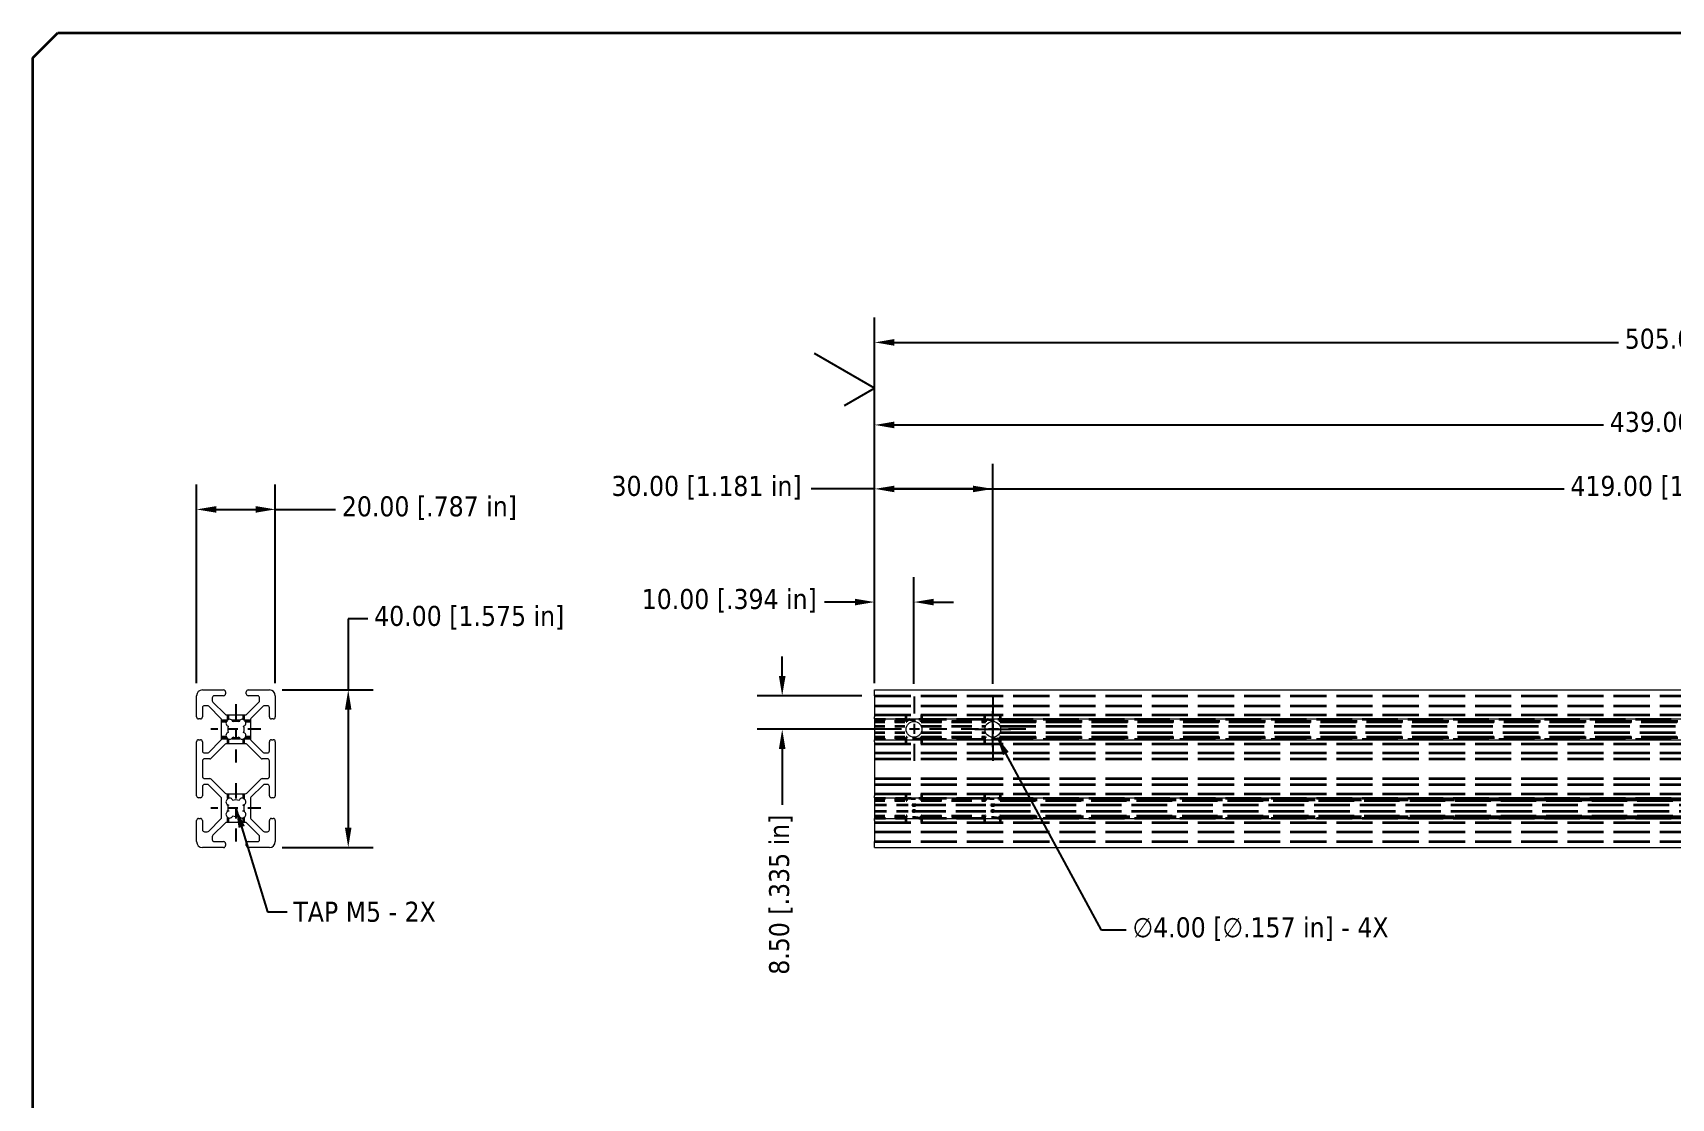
# Model space of a CAD drawing. Header units: inches. Extents: x 1 to 33.8, y 0.5 to 21.5.
# Drawn here: x 1 to 17.38, y 10.85 to 21.5 of the extents above; entities that cross this region are included whole.
import ezdxf

# ---------------------------------------------------------------- set-up
doc = ezdxf.new("R2010")
doc.units = ezdxf.units.IN
doc.header["$LTSCALE"] = 2
doc.header["$MEASUREMENT"] = 0
doc.linetypes.add('CHAIN', pattern=[0.7087, 0.4724, -0.0591, 0.1181, -0.0591])
doc.linetypes.add('DASHED', pattern=[0.2067, 0.1654, -0.0413])
doc.layers.get('0').update_dxf_attribs({"lineweight": 25})
for name, color, linetype, lineweight in [('Center Mark (ANSI)', 7, 'Continuous', 25), ('Dimension (ANSI)', 7, 'Continuous', 25), ('Hidden (ANSI)', 8, 'DASHED', 35), ('Symbol (ANSI)', 7, 'Continuous', 25), ('TITLE', 7, 'Continuous', 35), ('Visible (ANSI)', 7, 'Continuous', 18)]:
    doc.layers.add(name, color=color, linetype=linetype, lineweight=lineweight)
doc.styles.add('Note Text (ANSI)', font='tahoma.ttf')
doc.dimstyles.new('Default (ANSI)$7', dxfattribs={"dimscale": 2, "dimtxt": 0.1, "dimasz": 0.098425, "dimexe": 0.125, "dimexo": 0.0625, "dimgap": 0.031496, "dimtad": 0, "dimtih": 1, "dimtoh": 1, "dimdec": 3, "dimrnd": 1e-08, "dimzin": 4, "dimdsep": 46, "dimtxsty": 'Note Text (ANSI)', "dimblk": 'CLOSED', "dimcen": 0.09, "dimdle": 0.393701, "dimclrd": 256, "dimclre": 256, "dimclrt": 256, "dimadec": 0, "dimazin": 1, "dimtfac": 1.2, "dimtofl": 0, "dimtmove": 0, "dimatfit": 3, "dimfxl": 0, "dimtolj": 1, "dimtzin": 4, "dimlwd": -1, "dimlwe": -1, "dimarcsym": 0})
doc.dimstyles.new('Default - mm [in] (ANSI)', dxfattribs={"dimscale": 2, "dimtxt": 0.1, "dimasz": 0.098425, "dimexe": 0.125, "dimexo": 0.063, "dimgap": 0.031496, "dimtad": 0, "dimtoh": 1, "dimlfac": 25.4, "dimrnd": 1e-08, "dimzin": 4, "dimdsep": 46, "dimtxsty": 'Note Text (ANSI)', "dimcen": 0.09, "dimdle": 0.393701, "dimclrd": 256, "dimclre": 256, "dimclrt": 256, "dimadec": 1, "dimazin": 1, "dimtfac": 1.2, "dimtofl": 0, "dimtmove": 0, "dimatfit": 3, "dimfxl": 0, "dimtolj": 1, "dimtzin": 4, "dimlwd": -1, "dimlwe": -1, "dimarcsym": 0})

# ---------------------------------------------------------------- blocks, each defined once
blk = doc.blocks.new('Borders B-Size')
at = {"layer": 'TITLE'}
for p, q in [((0.5, 10.625), (0.625, 10.75)), ((0.625, 10.75), (16.75, 10.75)), ((0.5, 0.375), (0.5, 10.625))]:
    blk.add_line(p, q, dxfattribs=at)
blk = doc.blocks.new('*D15')
at = {"layer": 'Defpoints', "color": 0}
for p in [(9.413, 14.874), (8.49, 14.54), (9.807, 14.54)]:
    blk.add_point(p, dxfattribs=at)
at = {"layer": 'Dimension (ANSI)'}
for p, q in [((8.49, 15.071), (8.49, 15.268)), ((9.287, 14.874), (8.24, 14.874)), ((9.681, 14.54), (8.24, 14.54)), ((8.49, 14.343), (8.49, 13.784))]:
    blk.add_line(p, q, dxfattribs=at)
for points in [[(8.457, 15.071), (8.523, 15.071), (8.49, 14.874)], [(8.457, 14.343), (8.523, 14.343), (8.49, 14.54)]]:
    blk.add_solid(points, dxfattribs=at)
at = {"layer": 'Dimension (ANSI)', "insert": (8.359, 12.087), "char_height": 0.2, "attachment_point": 1, "rotation": 90, "style": 'Note Text (ANSI)'}
blk.add_mtext('\\A1;8.50 [.335 in]', dxfattribs=at)
blk = doc.blocks.new('*D16')
at = {"layer": 'Defpoints', "color": 0}
for p in [(9.807, 15.811), (9.413, 14.874), (9.807, 14.868)]:
    blk.add_point(p, dxfattribs=at)
at = {"layer": 'Dimension (ANSI)'}
for p, q in [((9.413, 15), (9.413, 16.061)), ((9.807, 14.994), (9.807, 16.061)), ((9.217, 15.811), (8.913, 15.811)), ((10.004, 15.811), (10.201, 15.811))]:
    blk.add_line(p, q, dxfattribs=at)
for points in [[(9.217, 15.844), (9.217, 15.778), (9.413, 15.811)], [(10.004, 15.844), (10.004, 15.778), (9.807, 15.811)]]:
    blk.add_solid(points, dxfattribs=at)
at = {"layer": 'Dimension (ANSI)', "insert": (7.086, 15.942), "char_height": 0.2, "attachment_point": 1, "style": 'Note Text (ANSI)'}
blk.add_mtext('\\A1;10.00 [.394 in]', dxfattribs=at)
blk = doc.blocks.new('*D17')
at = {"layer": 'Defpoints', "color": 0}
for p in [(10.595, 16.942), (9.413, 14.874), (10.595, 14.868)]:
    blk.add_point(p, dxfattribs=at)
at = {"layer": 'Dimension (ANSI)'}
for p, q in [((9.413, 15), (9.413, 17.192)), ((10.595, 14.994), (10.595, 17.192)), ((9.413, 16.942), (8.779, 16.942)), ((10.398, 16.942), (9.61, 16.942))]:
    blk.add_line(p, q, dxfattribs=at)
for points in [[(9.61, 16.974), (9.61, 16.909), (9.413, 16.942)], [(10.398, 16.974), (10.398, 16.909), (10.595, 16.942)]]:
    blk.add_solid(points, dxfattribs=at)
at = {"layer": 'Dimension (ANSI)', "insert": (6.784, 17.072), "char_height": 0.2, "attachment_point": 1, "style": 'Note Text (ANSI)'}
blk.add_mtext('\\A1;30.00 [1.181 in]', dxfattribs=at)
blk = doc.blocks.new('*D18')
at = {"layer": 'Defpoints', "color": 0}
for p in [(29.295, 18.406), (9.413, 14.933), (29.295, 14.933)]:
    blk.add_point(p, dxfattribs=at)
at = {"layer": 'Dimension (ANSI)'}
for p, q in [((9.413, 15.059), (9.413, 18.656)), ((29.295, 15.059), (29.295, 18.656)), ((9.61, 18.406), (16.847, 18.406)), ((29.098, 18.406), (21.513, 18.406))]:
    blk.add_line(p, q, dxfattribs=at)
for points in [[(9.61, 18.439), (9.61, 18.373), (9.413, 18.406)], [(29.098, 18.439), (29.098, 18.373), (29.295, 18.406)]]:
    blk.add_solid(points, dxfattribs=at)
at = {"layer": 'Dimension (ANSI)', "insert": (16.91, 18.563), "char_height": 0.2, "attachment_point": 1, "style": 'Note Text (ANSI)'}
blk.add_mtext('\\A1;505.000{\\H0.24;±.200} {\\o\\l\\H0.24;[}19.882 in{\\H0.24;±.008 in}{\\o\\l\\H0.24;]}', dxfattribs=at)
blk = doc.blocks.new('*D22')
at = {"layer": 'Defpoints', "color": 0}
for p in [(25.91, 16.942), (9.413, 14.874), (25.91, 14.878)]:
    blk.add_point(p, dxfattribs=at)
at = {"layer": 'Dimension (ANSI)'}
for p, q in [((9.413, 15), (9.413, 17.192)), ((25.91, 15.004), (25.91, 17.192)), ((9.61, 16.942), (16.304, 16.942)), ((25.713, 16.942), (18.669, 16.942))]:
    blk.add_line(p, q, dxfattribs=at)
for points in [[(9.61, 16.974), (9.61, 16.909), (9.413, 16.942)], [(25.713, 16.974), (25.713, 16.909), (25.91, 16.942)]]:
    blk.add_solid(points, dxfattribs=at)
at = {"layer": 'Dimension (ANSI)', "insert": (16.367, 17.072), "char_height": 0.2, "attachment_point": 1, "style": 'Note Text (ANSI)'}
blk.add_mtext('\\A1;419.00 [16.496 in]', dxfattribs=at)
blk = doc.blocks.new('*D23')
at = {"layer": 'Defpoints', "color": 0}
for p in [(26.697, 17.581), (9.413, 14.874), (26.697, 14.878)]:
    blk.add_point(p, dxfattribs=at)
at = {"layer": 'Dimension (ANSI)'}
for p, q in [((9.413, 15), (9.413, 17.831)), ((26.697, 15.004), (26.697, 17.831)), ((9.61, 17.581), (16.698, 17.581)), ((26.5, 17.581), (19.063, 17.581))]:
    blk.add_line(p, q, dxfattribs=at)
for points in [[(9.61, 17.614), (9.61, 17.548), (9.413, 17.581)], [(26.5, 17.614), (26.5, 17.548), (26.697, 17.581)]]:
    blk.add_solid(points, dxfattribs=at)
at = {"layer": 'Dimension (ANSI)', "insert": (16.761, 17.712), "char_height": 0.2, "attachment_point": 1, "style": 'Note Text (ANSI)'}
blk.add_mtext('\\A1;439.00 [17.283 in]', dxfattribs=at)
blk = doc.blocks.new('*D24')
at = {"layer": 'Defpoints', "color": 0}
for p in [(3.424, 16.737), (2.637, 14.874), (3.424, 14.874)]:
    blk.add_point(p, dxfattribs=at)
at = {"layer": 'Dimension (ANSI)'}
for p, q in [((2.637, 15), (2.637, 16.987)), ((3.424, 15), (3.424, 16.987)), ((2.834, 16.737), (3.227, 16.737)), ((3.424, 16.737), (4.026, 16.737))]:
    blk.add_line(p, q, dxfattribs=at)
for points in [[(2.834, 16.77), (2.834, 16.704), (2.637, 16.737)], [(3.227, 16.77), (3.227, 16.704), (3.424, 16.737)]]:
    blk.add_solid(points, dxfattribs=at)
at = {"layer": 'Dimension (ANSI)', "insert": (4.089, 16.868), "char_height": 0.2, "attachment_point": 1, "style": 'Note Text (ANSI)'}
blk.add_mtext('\\A1;20.00 [.787 in]', dxfattribs=at)
blk = doc.blocks.new('*D25')
at = {"layer": 'Defpoints', "color": 0}
for p in [(3.365, 14.933), (3.365, 13.358), (4.153, 13.358)]:
    blk.add_point(p, dxfattribs=at)
at = {"layer": 'Dimension (ANSI)'}
for p, q in [((4.349, 15.642), (4.153, 15.642)), ((4.153, 15.642), (4.153, 14.933)), ((3.491, 14.933), (4.403, 14.933)), ((4.153, 14.736), (4.153, 13.555)), ((3.491, 13.358), (4.403, 13.358))]:
    blk.add_line(p, q, dxfattribs=at)
for points in [[(4.12, 14.736), (4.185, 14.736), (4.153, 14.933)], [(4.12, 13.555), (4.185, 13.555), (4.153, 13.358)]]:
    blk.add_solid(points, dxfattribs=at)
at = {"layer": 'Dimension (ANSI)', "insert": (4.412, 15.773), "char_height": 0.2, "attachment_point": 1, "style": 'Note Text (ANSI)'}
blk.add_mtext('\\A1;40.00 [1.575 in]', dxfattribs=at)
blk = doc.blocks.new('*D26')
at = {"layer": 'Defpoints', "color": 0}
for p in [(10.557, 14.609), (10.632, 14.47)]:
    blk.add_point(p, dxfattribs=at)
at = {"layer": 'Dimension (ANSI)'}
for p, q in [((10.595, 14.36), (10.595, 14.72)), ((10.415, 14.54), (10.775, 14.54)), ((11.681, 12.531), (10.726, 14.297)), ((11.929, 12.531), (11.681, 12.531))]:
    blk.add_line(p, q, dxfattribs=at)
blk.add_solid([(10.754, 14.313), (10.697, 14.281), (10.632, 14.47)], dxfattribs=at)
at = {"layer": 'Dimension (ANSI)', "insert": (11.992, 12.661), "char_height": 0.2, "attachment_point": 1, "style": 'Note Text (ANSI)'}
blk.add_mtext('\\A1;\\fTahoma|b0|i0;∅4.00 [∅.157 in] - 4X', dxfattribs=at)
blk = doc.blocks.new('Surface Texture Identifier5')
at = {"layer": 'Symbol (ANSI)'}
for p, q in [((4.7063, 8.9735), (4.4063, 9.1467)), ((4.5563, 8.8869), (4.7063, 8.9735))]:
    blk.add_line(p, q, dxfattribs=at)
blk = doc.blocks.new('_Closed')
at = {"color": 0, "linetype": 'ByBlock', "lineweight": -2}
for p, q in [((-1, 0.167), (0, 0)), ((-1, 0.167), (-1, -0.167)), ((0, 0), (-1, -0.167)), ((0, 0), (-1, 0))]:
    blk.add_line(p, q, dxfattribs=at)

msp = doc.modelspace()

# ---------------------------------------------------------------- linework, layer by layer
at = {"layer": 'Center Mark (ANSI)', "linetype": 'CHAIN', "ltscale": 0.161697}
for p, q in [((3.030515, 14.789528), (3.030515, 14.207028)), ((3.030515, 14.002126), (3.030515, 13.419626))]:
    msp.add_line(p, q, dxfattribs=at)
at = {"layer": 'Center Mark (ANSI)', "linetype": 'CHAIN', "ltscale": 0.182523}
for p, q in [((9.807147, 14.868268), (9.807147, 14.210788)), ((10.594548, 14.868268), (10.594548, 14.210788)), ((10.135887, 14.539528), (9.478407, 14.539528)), ((10.923288, 14.539528), (10.265808, 14.539528))]:
    msp.add_line(p, q, dxfattribs=at)
at = {"layer": 'Center Mark (ANSI)', "linetype": 'CHAIN', "ltscale": 0.138781}
for p, q in [((3.280515, 14.539528), (2.780515, 14.539528)), ((3.280515, 13.752126), (2.780515, 13.752126))]:
    msp.add_line(p, q, dxfattribs=at)
at = {"layer": 'Hidden (ANSI)', "ltscale": 1.093036}
for p, q in [((9.413446, 14.874173), (29.295336, 14.874173)), ((9.413446, 14.775551), (29.295336, 14.775551)), ((9.413446, 14.683425), (29.295336, 14.683425)), ((9.413446, 14.39563), (29.295336, 14.39563)), ((9.413446, 14.303504), (29.295336, 14.303504)), ((9.413446, 14.244449), (29.295336, 14.244449)), ((9.413446, 14.047205), (29.295336, 14.047205)), ((9.413446, 13.98815), (29.295336, 13.98815)), ((9.413446, 13.896024), (29.295336, 13.896024)), ((9.413446, 13.608229), (29.295336, 13.608229)), ((9.413446, 13.516103), (29.295336, 13.516103)), ((9.413446, 13.417481), (29.295336, 13.417481))]:
    msp.add_line(p, q, dxfattribs=at)
at = {"layer": 'Hidden (ANSI)', "ltscale": 0.055226}
for p, q in [((2.886618, 14.62811), (2.944712, 14.62811)), ((3.116319, 14.62811), (3.174413, 14.62811)), ((2.886618, 14.450945), (2.944712, 14.450945)), ((3.116319, 14.450945), (3.174413, 14.450945))]:
    msp.add_line(p, q, dxfattribs=at)
at = {"layer": 'Hidden (ANSI)', "ltscale": 0.046726}
for p, q in [((2.935787, 14.618268), (2.886618, 14.618268)), ((2.951775, 14.634257), (2.951775, 14.683425)), ((3.109256, 14.634257), (3.109256, 14.683425)), ((3.174413, 14.618268), (3.125244, 14.618268)), ((2.935787, 14.460788), (2.886618, 14.460788)), ((2.951775, 14.39563), (2.951775, 14.444799)), ((3.109256, 14.39563), (3.109256, 14.444799)), ((3.174413, 14.460788), (3.125244, 14.460788)), ((2.951775, 13.846855), (2.951775, 13.896024)), ((3.109256, 13.846855), (3.109256, 13.896024)), ((2.951775, 13.608229), (2.951775, 13.657397)), ((3.109256, 13.608229), (3.109256, 13.657397))]:
    msp.add_line(p, q, dxfattribs=at)
at = {"layer": 'Hidden (ANSI)', "ltscale": 0.07206}
for p, q in [((2.99263, 14.62811), (3.068401, 14.62811)), ((2.99263, 14.450945), (3.068401, 14.450945))]:
    msp.add_line(p, q, dxfattribs=at)
at = {"layer": 'Hidden (ANSI)', "ltscale": 0.32831}
for p, q in [((9.413446, 14.639331), (9.758288, 14.639331)), ((9.413446, 14.439724), (9.758288, 14.439724)), ((9.413446, 13.85193), (9.758288, 13.85193)), ((9.413446, 13.652323), (9.758288, 13.652323))]:
    msp.add_line(p, q, dxfattribs=at)
at = {"layer": 'Hidden (ANSI)', "ltscale": 0.299852}
for p, q in [((9.413446, 14.622028), (9.728407, 14.622028)), ((9.413446, 14.457028), (9.728407, 14.457028)), ((9.413446, 13.834626), (9.728407, 13.834626)), ((9.413446, 13.669626), (9.728407, 13.669626))]:
    msp.add_line(p, q, dxfattribs=at)
at = {"layer": 'Hidden (ANSI)', "ltscale": 0.306178}
for p, q in [((9.413446, 14.615714), (9.735049, 14.615714)), ((9.413446, 14.57118), (9.735049, 14.57118)), ((9.413446, 14.507875), (9.735049, 14.507875)), ((9.413446, 14.463341), (9.735049, 14.463341)), ((9.413446, 13.828313), (9.735049, 13.828313)), ((9.413446, 13.67594), (9.735049, 13.67594))]:
    msp.add_line(p, q, dxfattribs=at)
at = {"layer": 'Hidden (ANSI)', "ltscale": 0.058372}
for p, q in [((9.728407, 14.622028), (9.728407, 14.683425)), ((9.885887, 14.622028), (9.885887, 14.683425)), ((10.515808, 14.622028), (10.515808, 14.683425)), ((10.673288, 14.622028), (10.673288, 14.683425)), ((9.728407, 14.39563), (9.728407, 14.457028)), ((9.885887, 14.39563), (9.885887, 14.457028)), ((10.515808, 14.39563), (10.515808, 14.457028)), ((10.673288, 14.39563), (10.673288, 14.457028)), ((9.728407, 13.834626), (9.728407, 13.896024)), ((9.885887, 13.834626), (9.885887, 13.896024)), ((10.515808, 13.834626), (10.515808, 13.896024)), ((10.673288, 13.834626), (10.673288, 13.896024)), ((9.728407, 13.608229), (9.728407, 13.669626)), ((9.885887, 13.608229), (9.885887, 13.669626)), ((10.515808, 13.608229), (10.515808, 13.669626)), ((10.673288, 13.608229), (10.673288, 13.669626))]:
    msp.add_line(p, q, dxfattribs=at)
at = {"layer": 'Hidden (ANSI)', "ltscale": 0.834161}
for p, q in [((9.856005, 14.639331), (10.54569, 14.639331)), ((9.856005, 14.439724), (10.54569, 14.439724)), ((9.856005, 13.85193), (10.54569, 13.85193)), ((9.856005, 13.652323), (10.54569, 13.652323))]:
    msp.add_line(p, q, dxfattribs=at)
at = {"layer": 'Hidden (ANSI)', "ltscale": 0.612456}
for p, q in [((9.879245, 14.615714), (10.52245, 14.615714)), ((9.879245, 14.57118), (10.52245, 14.57118)), ((9.879245, 14.507875), (10.52245, 14.507875)), ((9.879245, 14.463341), (10.52245, 14.463341)), ((9.879245, 13.828313), (10.52245, 13.828313)), ((9.879245, 13.67594), (10.52245, 13.67594))]:
    msp.add_line(p, q, dxfattribs=at)
at = {"layer": 'Hidden (ANSI)', "ltscale": 0.599804}
for p, q in [((9.885887, 14.622028), (10.515808, 14.622028)), ((9.885887, 14.457028), (10.515808, 14.457028)), ((9.885887, 13.834626), (10.515808, 13.834626)), ((9.885887, 13.669626), (10.515808, 13.669626))]:
    msp.add_line(p, q, dxfattribs=at)
at = {"layer": 'Hidden (ANSI)', "ltscale": 1.074247}
for p, q in [((10.643407, 14.639331), (29.295336, 14.639331)), ((10.643407, 14.439724), (29.295336, 14.439724)), ((10.643407, 13.85193), (29.295336, 13.85193)), ((10.643407, 13.652323), (29.295336, 13.652323))]:
    msp.add_line(p, q, dxfattribs=at)
at = {"layer": 'Hidden (ANSI)', "ltscale": 1.081254}
for p, q in [((10.666646, 14.615714), (25.864315, 14.615714)), ((10.666646, 14.463341), (25.864315, 14.463341))]:
    msp.add_line(p, q, dxfattribs=at)
at = {"layer": 'Hidden (ANSI)', "ltscale": 1.081701}
for p, q in [((10.673288, 14.622028), (25.87725, 14.622028)), ((10.673288, 14.457028), (25.87725, 14.457028))]:
    msp.add_line(p, q, dxfattribs=at)
at = {"layer": 'Hidden (ANSI)', "ltscale": 1.078583}
for p, q in [((10.666646, 14.57118), (25.826774, 14.57118)), ((10.666646, 14.507875), (25.826774, 14.507875))]:
    msp.add_line(p, q, dxfattribs=at)
at = {"layer": 'Hidden (ANSI)', "ltscale": 0.007303}
for p, q in [((2.951775, 13.776748), (2.951775, 13.784521)), ((3.109256, 13.776748), (3.109256, 13.784521)), ((2.951775, 13.719731), (2.951775, 13.727504)), ((3.109256, 13.719731), (3.109256, 13.727504))]:
    msp.add_line(p, q, dxfattribs=at)
at = {"layer": 'Hidden (ANSI)', "ltscale": 0.355897}
for p, q in [((9.413446, 13.783779), (9.787256, 13.783779)), ((9.413446, 13.720474), (9.787256, 13.720474))]:
    msp.add_line(p, q, dxfattribs=at)
at = {"layer": 'Hidden (ANSI)', "ltscale": 0.904233}
for p, q in [((9.827038, 13.783779), (10.574657, 13.783779)), ((9.827038, 13.720474), (10.574657, 13.720474))]:
    msp.add_line(p, q, dxfattribs=at)
at = {"layer": 'Hidden (ANSI)', "ltscale": 1.075915}
for p, q in [((10.614439, 13.783779), (29.295336, 13.783779)), ((10.614439, 13.720474), (29.295336, 13.720474))]:
    msp.add_line(p, q, dxfattribs=at)
at = {"layer": 'Hidden (ANSI)', "ltscale": 1.072908}
for p, q in [((10.666646, 13.828313), (29.295336, 13.828313)), ((10.666646, 13.67594), (29.295336, 13.67594))]:
    msp.add_line(p, q, dxfattribs=at)
at = {"layer": 'Hidden (ANSI)', "ltscale": 1.098685}
for p, q in [((10.673288, 13.834626), (29.295336, 13.834626)), ((10.673288, 13.669626), (29.295336, 13.669626))]:
    msp.add_line(p, q, dxfattribs=at)
at = {"layer": 'Hidden (ANSI)', "ltscale": 0.031676}
for points, knots in [([(9.728407, 14.622028), (9.728407, 14.622028), (9.728965, 14.621494), (9.73117, 14.619394), (9.732817, 14.617827), (9.734953, 14.615805), (9.735001, 14.61576), (9.735049, 14.615714)], [1.05289146091, 1.05289146091, 1.05289146091, 1.05289146091, 1.09382112623, 1.09382112623, 1.13475079155, 1.13475079155, 1.13568182014, 1.13568182014, 1.13568182014, 1.13568182014]), ([(9.879245, 14.615714), (9.879293, 14.61576), (9.87934, 14.615805), (9.881477, 14.617827), (9.883123, 14.619394), (9.885329, 14.621494), (9.885887, 14.622028), (9.885887, 14.622028)], [0.26817346107, 0.26817346107, 0.26817346107, 0.26817346107, 0.26910448966, 0.26910448966, 0.31003415498, 0.31003415498, 0.3509638203, 0.3509638203, 0.3509638203, 0.3509638203]), ([(10.515808, 14.622028), (10.515808, 14.622028), (10.516367, 14.621494), (10.518572, 14.619394), (10.520219, 14.617827), (10.522355, 14.615805), (10.522402, 14.61576), (10.52245, 14.615714)], [1.05289146091, 1.05289146091, 1.05289146091, 1.05289146091, 1.09382112623, 1.09382112623, 1.13475079155, 1.13475079155, 1.13568182014, 1.13568182014, 1.13568182014, 1.13568182014]), ([(10.666646, 14.615714), (10.666694, 14.61576), (10.666742, 14.615805), (10.668878, 14.617827), (10.670525, 14.619394), (10.67273, 14.621494), (10.673288, 14.622028), (10.673288, 14.622028)], [0.26817346107, 0.26817346107, 0.26817346107, 0.26817346107, 0.26910448966, 0.26910448966, 0.31003415498, 0.31003415498, 0.3509638203, 0.3509638203, 0.3509638203, 0.3509638203]), ([(9.735049, 14.463341), (9.735001, 14.463296), (9.734953, 14.463251), (9.732817, 14.461229), (9.73117, 14.459662), (9.728965, 14.457561), (9.728407, 14.457028), (9.728407, 14.457028)], [0.26817346107, 0.26817346107, 0.26817346107, 0.26817346107, 0.26910448966, 0.26910448966, 0.31003415498, 0.31003415498, 0.3509638203, 0.3509638203, 0.3509638203, 0.3509638203]), ([(9.885887, 14.457028), (9.885887, 14.457028), (9.885329, 14.457561), (9.883123, 14.459662), (9.881477, 14.461229), (9.87934, 14.463251), (9.879293, 14.463296), (9.879245, 14.463341)], [1.05289146091, 1.05289146091, 1.05289146091, 1.05289146091, 1.09382112623, 1.09382112623, 1.13475079155, 1.13475079155, 1.13568182014, 1.13568182014, 1.13568182014, 1.13568182014]), ([(10.52245, 14.463341), (10.522402, 14.463296), (10.522355, 14.463251), (10.520219, 14.461229), (10.518572, 14.459662), (10.516367, 14.457561), (10.515808, 14.457028), (10.515808, 14.457028)], [0.26817346107, 0.26817346107, 0.26817346107, 0.26817346107, 0.26910448966, 0.26910448966, 0.31003415498, 0.31003415498, 0.3509638203, 0.3509638203, 0.3509638203, 0.3509638203]), ([(10.673288, 14.457028), (10.673288, 14.457028), (10.67273, 14.457561), (10.670525, 14.459662), (10.668878, 14.461229), (10.666742, 14.463251), (10.666694, 14.463296), (10.666646, 14.463341)], [1.05289146091, 1.05289146091, 1.05289146091, 1.05289146091, 1.09382112623, 1.09382112623, 1.13475079155, 1.13475079155, 1.13568182014, 1.13568182014, 1.13568182014, 1.13568182014]), ([(9.728407, 13.834626), (9.728407, 13.834626), (9.728965, 13.834093), (9.73117, 13.831992), (9.732817, 13.830425), (9.734953, 13.828403), (9.735001, 13.828358), (9.735049, 13.828313)], [1.05289146091, 1.05289146091, 1.05289146091, 1.05289146091, 1.09382112623, 1.09382112623, 1.13475079155, 1.13475079155, 1.13568182014, 1.13568182014, 1.13568182014, 1.13568182014]), ([(9.879245, 13.828313), (9.879293, 13.828358), (9.87934, 13.828403), (9.881477, 13.830425), (9.883123, 13.831992), (9.885329, 13.834093), (9.885887, 13.834626), (9.885887, 13.834626)], [0.26817346107, 0.26817346107, 0.26817346107, 0.26817346107, 0.26910448966, 0.26910448966, 0.31003415498, 0.31003415498, 0.3509638203, 0.3509638203, 0.3509638203, 0.3509638203]), ([(10.515808, 13.834626), (10.515808, 13.834626), (10.516367, 13.834093), (10.518572, 13.831992), (10.520219, 13.830425), (10.522355, 13.828403), (10.522402, 13.828358), (10.52245, 13.828313)], [1.05289146091, 1.05289146091, 1.05289146091, 1.05289146091, 1.09382112623, 1.09382112623, 1.13475079155, 1.13475079155, 1.13568182014, 1.13568182014, 1.13568182014, 1.13568182014]), ([(10.666646, 13.828313), (10.666694, 13.828358), (10.666742, 13.828403), (10.668878, 13.830425), (10.670525, 13.831992), (10.67273, 13.834093), (10.673288, 13.834626), (10.673288, 13.834626)], [0.26817346107, 0.26817346107, 0.26817346107, 0.26817346107, 0.26910448966, 0.26910448966, 0.31003415498, 0.31003415498, 0.3509638203, 0.3509638203, 0.3509638203, 0.3509638203]), ([(9.735049, 13.67594), (9.735001, 13.675894), (9.734953, 13.675849), (9.732817, 13.673827), (9.73117, 13.67226), (9.728965, 13.67016), (9.728407, 13.669626), (9.728407, 13.669626)], [0.26817346107, 0.26817346107, 0.26817346107, 0.26817346107, 0.26910448966, 0.26910448966, 0.31003415498, 0.31003415498, 0.3509638203, 0.3509638203, 0.3509638203, 0.3509638203]), ([(9.885887, 13.669626), (9.885887, 13.669626), (9.885329, 13.67016), (9.883123, 13.67226), (9.881477, 13.673827), (9.87934, 13.675849), (9.879293, 13.675894), (9.879245, 13.67594)], [1.05289146091, 1.05289146091, 1.05289146091, 1.05289146091, 1.09382112623, 1.09382112623, 1.13475079155, 1.13475079155, 1.13568182014, 1.13568182014, 1.13568182014, 1.13568182014]), ([(10.52245, 13.67594), (10.522402, 13.675894), (10.522355, 13.675849), (10.520219, 13.673827), (10.518572, 13.67226), (10.516367, 13.67016), (10.515808, 13.669626), (10.515808, 13.669626)], [0.26817346107, 0.26817346107, 0.26817346107, 0.26817346107, 0.26910448966, 0.26910448966, 0.31003415498, 0.31003415498, 0.3509638203, 0.3509638203, 0.3509638203, 0.3509638203]), ([(10.673288, 13.669626), (10.673288, 13.669626), (10.67273, 13.67016), (10.670525, 13.67226), (10.668878, 13.673827), (10.666742, 13.675849), (10.666694, 13.675894), (10.666646, 13.67594)], [1.05289146091, 1.05289146091, 1.05289146091, 1.05289146091, 1.09382112623, 1.09382112623, 1.13475079155, 1.13475079155, 1.13568182014, 1.13568182014, 1.13568182014, 1.13568182014])]:
    msp.add_open_spline(points, degree=3, knots=knots, dxfattribs=at)
at = {"layer": 'Hidden (ANSI)', "ltscale": 0.193586}
for points, knots in [([(9.735049, 14.615714), (9.735191, 14.617035), (9.735374, 14.61834), (9.736248, 14.623213), (9.73727, 14.626487), (9.739801, 14.631474), (9.741641, 14.633776), (9.746891, 14.637907), (9.751995, 14.639163), (9.763657, 14.639515), (9.771745, 14.638134), (9.789084, 14.635424), (9.798361, 14.634257), (9.815932, 14.634257), (9.825209, 14.635424), (9.842549, 14.638134), (9.850637, 14.639515), (9.862298, 14.639163), (9.867403, 14.637907), (9.872653, 14.633776), (9.874492, 14.631474), (9.877024, 14.626487), (9.878046, 14.623213), (9.878919, 14.61834), (9.879103, 14.617035), (9.879245, 14.615714)], [0.548853647, 0.548853647, 0.548853647, 0.548853647, 0.5587452167, 0.5587452167, 0.586978515, 0.586978515, 0.6133690764, 0.6133690764, 0.6618781774, 0.6618781774, 0.7288230276, 0.7288230276, 0.7957678777, 0.7957678777, 0.8627127278, 0.8627127278, 0.929657578, 0.929657578, 0.978166679, 0.978166679, 1.0045572404, 1.0045572404, 1.0327905387, 1.0327905387, 1.0426821084, 1.0426821084, 1.0426821084, 1.0426821084]), ([(10.52245, 14.615714), (10.522592, 14.617035), (10.522776, 14.61834), (10.523649, 14.623213), (10.524671, 14.626487), (10.527203, 14.631474), (10.529043, 14.633776), (10.534292, 14.637907), (10.539397, 14.639163), (10.551059, 14.639515), (10.559146, 14.638134), (10.576486, 14.635424), (10.585763, 14.634257), (10.603334, 14.634257), (10.612611, 14.635424), (10.62995, 14.638134), (10.638038, 14.639515), (10.6497, 14.639163), (10.654804, 14.637907), (10.660054, 14.633776), (10.661894, 14.631474), (10.664425, 14.626487), (10.665448, 14.623213), (10.666321, 14.61834), (10.666504, 14.617035), (10.666646, 14.615714)], [0.548853647, 0.548853647, 0.548853647, 0.548853647, 0.5587452167, 0.5587452167, 0.586978515, 0.586978515, 0.6133690764, 0.6133690764, 0.6618781774, 0.6618781774, 0.7288230276, 0.7288230276, 0.7957678777, 0.7957678777, 0.8627127278, 0.8627127278, 0.929657578, 0.929657578, 0.978166679, 0.978166679, 1.0045572404, 1.0045572404, 1.0327905387, 1.0327905387, 1.0426821084, 1.0426821084, 1.0426821084, 1.0426821084]), ([(9.879245, 14.463341), (9.879103, 14.46202), (9.878919, 14.460716), (9.878046, 14.455843), (9.877024, 14.452569), (9.874492, 14.447582), (9.872653, 14.445279), (9.867403, 14.441148), (9.862298, 14.439893), (9.850637, 14.43954), (9.842549, 14.440921), (9.825209, 14.443632), (9.815932, 14.444799), (9.798361, 14.444799), (9.789084, 14.443632), (9.771745, 14.440921), (9.763657, 14.43954), (9.751995, 14.439893), (9.746891, 14.441148), (9.741641, 14.445279), (9.739801, 14.447582), (9.73727, 14.452569), (9.736248, 14.455843), (9.735374, 14.460716), (9.735191, 14.46202), (9.735049, 14.463341)], [0.0183417285, 0.0183417285, 0.0183417285, 0.0183417285, 0.0282332983, 0.0282332983, 0.0564665965, 0.0564665965, 0.082857158, 0.082857158, 0.1313662589, 0.1313662589, 0.1983111091, 0.1983111091, 0.2652559592, 0.2652559592, 0.3322008094, 0.3322008094, 0.3991456595, 0.3991456595, 0.4476547605, 0.4476547605, 0.4740453219, 0.4740453219, 0.5022786202, 0.5022786202, 0.5121701899, 0.5121701899, 0.5121701899, 0.5121701899]), ([(10.666646, 14.463341), (10.666504, 14.46202), (10.666321, 14.460716), (10.665448, 14.455843), (10.664425, 14.452569), (10.661894, 14.447582), (10.660054, 14.445279), (10.654804, 14.441148), (10.6497, 14.439893), (10.638038, 14.43954), (10.62995, 14.440921), (10.612611, 14.443632), (10.603334, 14.444799), (10.585763, 14.444799), (10.576486, 14.443632), (10.559146, 14.440921), (10.551059, 14.43954), (10.539397, 14.439893), (10.534292, 14.441148), (10.529043, 14.445279), (10.527203, 14.447582), (10.524671, 14.452569), (10.523649, 14.455843), (10.522776, 14.460716), (10.522592, 14.46202), (10.52245, 14.463341)], [0.0183417285, 0.0183417285, 0.0183417285, 0.0183417285, 0.0282332983, 0.0282332983, 0.0564665965, 0.0564665965, 0.082857158, 0.082857158, 0.1313662589, 0.1313662589, 0.1983111091, 0.1983111091, 0.2652559592, 0.2652559592, 0.3322008094, 0.3322008094, 0.3991456595, 0.3991456595, 0.4476547605, 0.4476547605, 0.4740453219, 0.4740453219, 0.5022786202, 0.5022786202, 0.5121701899, 0.5121701899, 0.5121701899, 0.5121701899]), ([(9.735049, 13.828313), (9.735191, 13.829634), (9.735374, 13.830938), (9.736248, 13.835811), (9.73727, 13.839085), (9.739801, 13.844072), (9.741641, 13.846375), (9.746891, 13.850506), (9.751995, 13.851761), (9.763657, 13.852114), (9.771745, 13.850733), (9.789084, 13.848022), (9.798361, 13.846855), (9.815932, 13.846855), (9.825209, 13.848022), (9.842549, 13.850733), (9.850637, 13.852114), (9.862298, 13.851761), (9.867403, 13.850506), (9.872653, 13.846375), (9.874492, 13.844072), (9.877024, 13.839085), (9.878046, 13.835811), (9.878919, 13.830938), (9.879103, 13.829634), (9.879245, 13.828313)], [0.548853647, 0.548853647, 0.548853647, 0.548853647, 0.5587452167, 0.5587452167, 0.586978515, 0.586978515, 0.6133690764, 0.6133690764, 0.6618781774, 0.6618781774, 0.7288230276, 0.7288230276, 0.7957678777, 0.7957678777, 0.8627127278, 0.8627127278, 0.929657578, 0.929657578, 0.978166679, 0.978166679, 1.0045572404, 1.0045572404, 1.0327905387, 1.0327905387, 1.0426821084, 1.0426821084, 1.0426821084, 1.0426821084]), ([(10.52245, 13.828313), (10.522592, 13.829634), (10.522776, 13.830938), (10.523649, 13.835811), (10.524671, 13.839085), (10.527203, 13.844072), (10.529043, 13.846375), (10.534292, 13.850506), (10.539397, 13.851761), (10.551059, 13.852114), (10.559146, 13.850733), (10.576486, 13.848022), (10.585763, 13.846855), (10.603334, 13.846855), (10.612611, 13.848022), (10.62995, 13.850733), (10.638038, 13.852114), (10.6497, 13.851761), (10.654804, 13.850506), (10.660054, 13.846375), (10.661894, 13.844072), (10.664425, 13.839085), (10.665448, 13.835811), (10.666321, 13.830938), (10.666504, 13.829634), (10.666646, 13.828313)], [0.548853647, 0.548853647, 0.548853647, 0.548853647, 0.5587452167, 0.5587452167, 0.586978515, 0.586978515, 0.6133690764, 0.6133690764, 0.6618781774, 0.6618781774, 0.7288230276, 0.7288230276, 0.7957678777, 0.7957678777, 0.8627127278, 0.8627127278, 0.929657578, 0.929657578, 0.978166679, 0.978166679, 1.0045572404, 1.0045572404, 1.0327905387, 1.0327905387, 1.0426821084, 1.0426821084, 1.0426821084, 1.0426821084]), ([(9.879245, 13.67594), (9.879103, 13.674619), (9.878919, 13.673314), (9.878046, 13.668441), (9.877024, 13.665167), (9.874492, 13.66018), (9.872653, 13.657878), (9.867403, 13.653747), (9.862298, 13.652491), (9.850637, 13.652139), (9.842549, 13.65352), (9.825209, 13.65623), (9.815932, 13.657397), (9.798361, 13.657397), (9.789084, 13.65623), (9.771745, 13.65352), (9.763657, 13.652139), (9.751995, 13.652491), (9.746891, 13.653747), (9.741641, 13.657878), (9.739801, 13.66018), (9.73727, 13.665167), (9.736248, 13.668441), (9.735374, 13.673314), (9.735191, 13.674619), (9.735049, 13.67594)], [0.0183417285, 0.0183417285, 0.0183417285, 0.0183417285, 0.0282332983, 0.0282332983, 0.0564665965, 0.0564665965, 0.082857158, 0.082857158, 0.1313662589, 0.1313662589, 0.1983111091, 0.1983111091, 0.2652559592, 0.2652559592, 0.3322008094, 0.3322008094, 0.3991456595, 0.3991456595, 0.4476547605, 0.4476547605, 0.4740453219, 0.4740453219, 0.5022786202, 0.5022786202, 0.5121701899, 0.5121701899, 0.5121701899, 0.5121701899]), ([(10.666646, 13.67594), (10.666504, 13.674619), (10.666321, 13.673314), (10.665448, 13.668441), (10.664425, 13.665167), (10.661894, 13.66018), (10.660054, 13.657878), (10.654804, 13.653747), (10.6497, 13.652491), (10.638038, 13.652139), (10.62995, 13.65352), (10.612611, 13.65623), (10.603334, 13.657397), (10.585763, 13.657397), (10.576486, 13.65623), (10.559146, 13.65352), (10.551059, 13.652139), (10.539397, 13.652491), (10.534292, 13.653747), (10.529043, 13.657878), (10.527203, 13.66018), (10.524671, 13.665167), (10.523649, 13.668441), (10.522776, 13.673314), (10.522592, 13.674619), (10.52245, 13.67594)], [0.0183417285, 0.0183417285, 0.0183417285, 0.0183417285, 0.0282332983, 0.0282332983, 0.0564665965, 0.0564665965, 0.082857158, 0.082857158, 0.1313662589, 0.1313662589, 0.1983111091, 0.1983111091, 0.2652559592, 0.2652559592, 0.3322008094, 0.3322008094, 0.3991456595, 0.3991456595, 0.4476547605, 0.4476547605, 0.4740453219, 0.4740453219, 0.5022786202, 0.5022786202, 0.5121701899, 0.5121701899, 0.5121701899, 0.5121701899])]:
    msp.add_open_spline(points, degree=3, knots=knots, dxfattribs=at)
at = {"layer": 'Hidden (ANSI)', "ltscale": 0.038232}
for points, knots in [([(9.827038, 13.783779), (9.820401, 13.784203), (9.813576, 13.784521), (9.800718, 13.784521), (9.793893, 13.784203), (9.787256, 13.783779)], [0.19447255901, 0.19447255901, 0.19447255901, 0.19447255901, 0.24346153509, 0.24346153509, 0.29245051117, 0.29245051117, 0.29245051117, 0.29245051117]), ([(10.614439, 13.783779), (10.607802, 13.784203), (10.600977, 13.784521), (10.588119, 13.784521), (10.581294, 13.784203), (10.574657, 13.783779)], [0.19447255901, 0.19447255901, 0.19447255901, 0.19447255901, 0.24346153509, 0.24346153509, 0.29245051118, 0.29245051118, 0.29245051118, 0.29245051118]), ([(9.787256, 13.720474), (9.793893, 13.720049), (9.800718, 13.719731), (9.813576, 13.719731), (9.820401, 13.720049), (9.827038, 13.720474)], [0.68139562919, 0.68139562919, 0.68139562919, 0.68139562919, 0.73038460527, 0.73038460527, 0.77937358136, 0.77937358136, 0.77937358136, 0.77937358136]), ([(10.574657, 13.720474), (10.581294, 13.720049), (10.588119, 13.719731), (10.600977, 13.719731), (10.607802, 13.720049), (10.614439, 13.720474)], [0.68139562919, 0.68139562919, 0.68139562919, 0.68139562919, 0.73038460527, 0.73038460527, 0.77937358136, 0.77937358136, 0.77937358136, 0.77937358136])]:
    msp.add_open_spline(points, degree=3, knots=knots, dxfattribs=at)
at = {"layer": 'Hidden (ANSI)', "ltscale": 0.040997}
for points in [[(9.787256, 13.783779), (9.78848, 13.78301), (9.789716, 13.782275), (9.793433, 13.780234), (9.795953, 13.779056), (9.801275, 13.777314), (9.804075, 13.776748), (9.807147, 13.776748), (9.810218, 13.776748), (9.813019, 13.777314), (9.81834, 13.779056), (9.82086, 13.780234), (9.824577, 13.782275), (9.825814, 13.78301), (9.827038, 13.783779)], [(10.574657, 13.783779), (10.575881, 13.78301), (10.577118, 13.782275), (10.580835, 13.780234), (10.583355, 13.779056), (10.588676, 13.777314), (10.591477, 13.776748), (10.594548, 13.776748), (10.59762, 13.776748), (10.600421, 13.777314), (10.605742, 13.779056), (10.608262, 13.780234), (10.611979, 13.782275), (10.613215, 13.78301), (10.614439, 13.783779)], [(9.827038, 13.720474), (9.825814, 13.721243), (9.824577, 13.721977), (9.82086, 13.724018), (9.81834, 13.725196), (9.813019, 13.726939), (9.810218, 13.727504), (9.807147, 13.727504), (9.804075, 13.727504), (9.801275, 13.726939), (9.795953, 13.725196), (9.793433, 13.724018), (9.789716, 13.721977), (9.78848, 13.721243), (9.787256, 13.720474)], [(10.614439, 13.720474), (10.613215, 13.721243), (10.611979, 13.721977), (10.608262, 13.724018), (10.605742, 13.725196), (10.600421, 13.726939), (10.59762, 13.727504), (10.594548, 13.727504), (10.591477, 13.727504), (10.588676, 13.726939), (10.583355, 13.725196), (10.580835, 13.724018), (10.577118, 13.721977), (10.575881, 13.721243), (10.574657, 13.720474)]]:
    msp.add_open_spline(points, degree=3, knots=[-0.0587226149, -0.0587226149, -0.0587226149, -0.0587226149, -0.0468112898, -0.0468112898, -0.0234056449, -0.0234056449, 0, 0, 0, 0.0234056449, 0.0234056449, 0.0468112898, 0.0468112898, 0.0587226364, 0.0587226364, 0.0587226364, 0.0587226364], dxfattribs=at)
at = {"layer": 'Visible (ANSI)'}
for p, q in [((2.69587, 14.933229), (2.906972, 14.933229)), ((2.926972, 14.913229), (2.926972, 14.894173)), ((3.134059, 14.894173), (3.134059, 14.913229)), ((3.154059, 14.933229), (3.365161, 14.933229)), ((9.413446, 14.933229), (29.295336, 14.933229)), ((9.413446, 14.874173), (9.413446, 14.933229)), ((2.636815, 14.663071), (2.636815, 14.874173)), ((2.69587, 14.755551), (2.69587, 14.663071)), ((2.744449, 14.775551), (2.71587, 14.775551)), ((2.88076, 14.647525), (2.758591, 14.769694)), ((2.794492, 14.854173), (2.794492, 14.825594)), ((2.80035, 14.811452), (2.922518, 14.689283)), ((2.906972, 14.874173), (2.814492, 14.874173)), ((3.138513, 14.689283), (3.260681, 14.811452)), ((3.246539, 14.874173), (3.154059, 14.874173)), ((3.30244, 14.769694), (3.180271, 14.647525)), ((3.266539, 14.825594), (3.266539, 14.854173)), ((3.345161, 14.775551), (3.316582, 14.775551)), ((3.365161, 14.663071), (3.365161, 14.755551)), ((3.424216, 14.874173), (3.424216, 14.663071)), ((9.413446, 14.874173), (9.413446, 14.663071)), ((2.67587, 14.643071), (2.656815, 14.643071)), ((2.886618, 14.445673), (2.886618, 14.633383)), ((2.93666, 14.683425), (3.124371, 14.683425)), ((2.946858, 14.630256), (2.939787, 14.623185)), ((3.121244, 14.623185), (3.114173, 14.630256)), ((3.174413, 14.633383), (3.174413, 14.445673)), ((3.404216, 14.643071), (3.385161, 14.643071)), ((9.413446, 14.643071), (9.413446, 14.663071)), ((9.413446, 14.643071), (29.295336, 14.643071)), ((9.413446, 14.643071), (9.413446, 14.633383)), ((9.413446, 14.633383), (9.413446, 14.445673)), ((2.636815, 13.87567), (2.636815, 14.415984)), ((2.656815, 14.435984), (2.67587, 14.435984)), ((2.69587, 14.415984), (2.69587, 14.323504)), ((2.758591, 14.309362), (2.88076, 14.431531)), ((2.939787, 14.45587), (2.946858, 14.448799)), ((3.114173, 14.448799), (3.121244, 14.45587)), ((3.180271, 14.431531), (3.30244, 14.309362)), ((3.365161, 14.323504), (3.365161, 14.415984)), ((3.385161, 14.435984), (3.404216, 14.435984)), ((3.424216, 14.415984), (3.424216, 13.87567)), ((9.413446, 14.445673), (9.413446, 14.435984)), ((9.413446, 14.435984), (29.295336, 14.435984)), ((9.413446, 14.415984), (9.413446, 14.435984)), ((9.413446, 14.415984), (9.413446, 13.87567)), ((2.71587, 14.303504), (2.744449, 14.303504)), ((2.922518, 14.389772), (2.783053, 14.250307)), ((3.124371, 14.39563), (2.93666, 14.39563)), ((3.277978, 14.250307), (3.138513, 14.389772)), ((3.316582, 14.303504), (3.345161, 14.303504)), ((2.69587, 14.224449), (2.69587, 14.067205)), ((2.768911, 14.244449), (2.71587, 14.244449)), ((3.345161, 14.244449), (3.29212, 14.244449)), ((3.365161, 14.067205), (3.365161, 14.224449)), ((2.69587, 13.96815), (2.69587, 13.87567)), ((2.71587, 14.047205), (2.768911, 14.047205)), ((2.744449, 13.98815), (2.71587, 13.98815)), ((2.88076, 13.860123), (2.758591, 13.982292)), ((2.783053, 14.041347), (2.922518, 13.901882)), ((3.138513, 13.901882), (3.277978, 14.041347)), ((3.30244, 13.982292), (3.180271, 13.860123)), ((3.29212, 14.047205), (3.345161, 14.047205)), ((3.345161, 13.98815), (3.316582, 13.98815)), ((3.365161, 13.87567), (3.365161, 13.96815)), ((2.67587, 13.85567), (2.656815, 13.85567)), ((2.886618, 13.658271), (2.886618, 13.845981)), ((2.93666, 13.896024), (3.124371, 13.896024)), ((2.946858, 13.842855), (2.939787, 13.835784)), ((3.121244, 13.835784), (3.114173, 13.842855)), ((3.174413, 13.845981), (3.174413, 13.658271)), ((3.404216, 13.85567), (3.385161, 13.85567)), ((9.413446, 13.85567), (9.413446, 13.87567)), ((9.413446, 13.85567), (29.295336, 13.85567)), ((9.413446, 13.85567), (9.413446, 13.845981)), ((9.413446, 13.845981), (9.413446, 13.658271)), ((2.636815, 13.417481), (2.636815, 13.628583)), ((2.656815, 13.648583), (2.67587, 13.648583)), ((2.69587, 13.628583), (2.69587, 13.536103)), ((2.758591, 13.52196), (2.88076, 13.644129)), ((2.922518, 13.602371), (2.80035, 13.480202)), ((3.124371, 13.608229), (2.93666, 13.608229)), ((2.939787, 13.668469), (2.946858, 13.661398)), ((3.114173, 13.661398), (3.121244, 13.668469)), ((3.260681, 13.480202), (3.138513, 13.602371)), ((3.180271, 13.644129), (3.30244, 13.52196)), ((3.365161, 13.536103), (3.365161, 13.628583)), ((3.385161, 13.648583), (3.404216, 13.648583)), ((3.424216, 13.628583), (3.424216, 13.417481)), ((9.413446, 13.658271), (9.413446, 13.648583)), ((9.413446, 13.648583), (29.295336, 13.648583)), ((9.413446, 13.628583), (9.413446, 13.648583)), ((9.413446, 13.628583), (9.413446, 13.417481)), ((2.71587, 13.516103), (2.744449, 13.516103)), ((2.794492, 13.46606), (2.794492, 13.437481)), ((3.266539, 13.437481), (3.266539, 13.46606)), ((3.316582, 13.516103), (3.345161, 13.516103)), ((2.906972, 13.358425), (2.69587, 13.358425)), ((2.814492, 13.417481), (2.906972, 13.417481)), ((2.926972, 13.397481), (2.926972, 13.378425)), ((3.134059, 13.378425), (3.134059, 13.397481)), ((3.154059, 13.417481), (3.246539, 13.417481)), ((3.365161, 13.358425), (3.154059, 13.358425)), ((9.413446, 13.358425), (9.413446, 13.417481)), ((9.413446, 13.358425), (29.295336, 13.358425))]:
    msp.add_line(p, q, dxfattribs=at)
for centre in [(9.807147, 14.539528), (10.594548, 14.539528)]:
    msp.add_circle(centre, 0.07874, dxfattribs=at)
for centre, radius, start, end in [((2.69587, 14.874173), 0.059055, 90, 180), ((2.906972, 14.913229), 0.02, 0, 90), ((3.154059, 14.913229), 0.02, 90, 180), ((3.365161, 14.874173), 0.059055, 0, 90), ((2.71587, 14.755551), 0.02, 90, 180), ((2.744449, 14.755551), 0.02, 45, 90), ((2.814492, 14.854173), 0.02, 90, 180), ((2.814492, 14.825594), 0.02, 180, 225), ((2.906972, 14.894173), 0.02, 270, 0), ((3.154059, 14.894173), 0.02, 180, 270), ((3.246539, 14.854173), 0.02, 0, 90), ((3.246539, 14.825594), 0.02, 315, 0), ((3.316582, 14.755551), 0.02, 90, 135), ((3.345161, 14.755551), 0.02, 0, 90), ((2.656815, 14.663071), 0.02, 180, 270), ((2.67587, 14.663071), 0.02, 270, 0), ((2.866618, 14.633383), 0.02, 0, 45), ((2.93666, 14.703425), 0.02, 225, 270), ((2.961696, 14.601276), 0.030984, 135, 256.2453695), ((2.968767, 14.608347), 0.030984, 13.7546305, 135), ((3.030515, 14.539528), 0.0825, 67.4389145, 112.5610855), ((3.092264, 14.608347), 0.030984, 45, 166.2453695), ((3.099335, 14.601276), 0.030984, 283.7546305, 45), ((3.124371, 14.703425), 0.02, 270, 315), ((3.194413, 14.633383), 0.02, 135, 180), ((3.385161, 14.663071), 0.02, 180, 270), ((3.404216, 14.663071), 0.02, 270, 0), ((2.656815, 14.415984), 0.02, 90, 180), ((2.67587, 14.415984), 0.02, 0, 90), ((2.866618, 14.445673), 0.02, 315, 0), ((2.961696, 14.477779), 0.030984, 103.7546305, 225), ((2.968767, 14.470708), 0.030984, 225, 346.2453695), ((3.030515, 14.539528), 0.0825, 157.4389145, 202.5610855), ((3.030515, 14.539528), 0.0825, 247.4389145, 292.5610855), ((3.092264, 14.470708), 0.030984, 193.7546305, 315), ((3.030515, 14.539528), 0.0825, 337.4389145, 22.5610855), ((3.099335, 14.477779), 0.030984, 315, 76.2453695), ((3.194413, 14.445673), 0.02, 180, 225), ((3.385161, 14.415984), 0.02, 90, 180), ((3.404216, 14.415984), 0.02, 0, 90), ((2.71587, 14.323504), 0.02, 180, 270), ((2.744449, 14.323504), 0.02, 270, 315), ((2.768911, 14.264449), 0.02, 270, 315), ((2.93666, 14.37563), 0.02, 90, 135), ((3.124371, 14.37563), 0.02, 45, 90), ((3.29212, 14.264449), 0.02, 225, 270), ((3.316582, 14.323504), 0.02, 225, 270), ((3.345161, 14.323504), 0.02, 270, 0), ((2.71587, 14.224449), 0.02, 90, 180), ((3.345161, 14.224449), 0.02, 0, 90), ((2.71587, 14.067205), 0.02, 180, 270), ((2.71587, 13.96815), 0.02, 90, 180), ((2.744449, 13.96815), 0.02, 45, 90), ((2.768911, 14.027205), 0.02, 45, 90), ((3.29212, 14.027205), 0.02, 90, 135), ((3.316582, 13.96815), 0.02, 90, 135), ((3.345161, 14.067205), 0.02, 270, 0), ((3.345161, 13.96815), 0.02, 0, 90), ((2.656815, 13.87567), 0.02, 180, 270), ((2.67587, 13.87567), 0.02, 270, 0), ((2.866618, 13.845981), 0.02, 0, 45), ((2.93666, 13.916024), 0.02, 225, 270), ((2.961696, 13.813875), 0.030984, 135, 256.2453695), ((2.968767, 13.820946), 0.030984, 13.7546305, 135), ((3.030515, 13.752126), 0.0825, 157.4389145, 202.5610855), ((3.030515, 13.752126), 0.0825, 67.4389145, 112.5610855), ((3.092264, 13.820946), 0.030984, 45, 166.2453695), ((3.099335, 13.813875), 0.030984, 283.7546305, 45), ((3.030515, 13.752126), 0.0825, 337.4389145, 22.5610855), ((3.124371, 13.916024), 0.02, 270, 315), ((3.194413, 13.845981), 0.02, 135, 180), ((3.385161, 13.87567), 0.02, 180, 270), ((3.404216, 13.87567), 0.02, 270, 0), ((2.656815, 13.628583), 0.02, 90, 180), ((2.67587, 13.628583), 0.02, 0, 90), ((2.866618, 13.658271), 0.02, 315, 0), ((2.93666, 13.588229), 0.02, 90, 135), ((2.961696, 13.690378), 0.030984, 103.7546305, 225), ((2.968767, 13.683307), 0.030984, 225, 346.2453695), ((3.030515, 13.752126), 0.0825, 247.4389145, 292.5610855), ((3.092264, 13.683307), 0.030984, 193.7546305, 315), ((3.099335, 13.690378), 0.030984, 315, 76.2453695), ((3.124371, 13.588229), 0.02, 45, 90), ((3.194413, 13.658271), 0.02, 180, 225), ((3.385161, 13.628583), 0.02, 90, 180), ((3.404216, 13.628583), 0.02, 0, 90), ((2.71587, 13.536103), 0.02, 180, 270), ((2.744449, 13.536103), 0.02, 270, 315), ((2.814492, 13.46606), 0.02, 135, 180), ((2.814492, 13.437481), 0.02, 180, 270), ((3.246539, 13.437481), 0.02, 270, 0), ((3.246539, 13.46606), 0.02, 0, 45), ((3.316582, 13.536103), 0.02, 225, 270), ((3.345161, 13.536103), 0.02, 270, 0), ((2.69587, 13.417481), 0.059055, 180, 270), ((2.906972, 13.397481), 0.02, 0, 90), ((2.906972, 13.378425), 0.02, 270, 0), ((3.154059, 13.397481), 0.02, 90, 180), ((3.154059, 13.378425), 0.02, 180, 270), ((3.365161, 13.417481), 0.059055, 270, 0)]:
    msp.add_arc(centre, radius, start, end, dxfattribs=at)

# ---------------------------------------------------------------- block references
at = {"xscale": 2, "yscale": 2, "zscale": 2}
msp.add_blockref('Borders B-Size', (0, 0), dxfattribs=at)
at = {"layer": 'Symbol (ANSI)', "xscale": 2, "yscale": 2, "zscale": 2}
msp.add_blockref('Surface Texture Identifier5', (0, 0), dxfattribs=at)

# ---------------------------------------------------------------- texts
at = {"layer": 'Symbol (ANSI)', "insert": (3.604469, 12.816607), "char_height": 0.20000001, "width": 1.5066451, "attachment_point": 1, "style": 'Note Text (ANSI)'}
msp.add_mtext('\\fTahoma|b0|i0;TAP M5 - 2X', dxfattribs=at)

# ---------------------------------------------------------------- dimensions: what is measured, and where the dimension line sits
at = {"layer": 'Dimension (ANSI)'}
for base, p1, p2, angle, override, picture, middle in [((29.295336, 18.40601), (9.413446, 14.933229), (29.295336, 14.933229), 180, {"dimgap": 0.031496, "dimtoh": 0, "dimdec": 3, "dimlfac": 25.4, "dimtol": 1, "dimlim": 0, "dimtp": 0.2, "dimtm": 0.2, "dimtdec": 3, "dimatfit": 1}, '*D18', (19.179536, 18.40601)), ((26.696911, 17.581247), (9.413446, 14.874173), (26.696911, 14.87811), 180, {"dimgap": 0.031496, "dimtoh": 0, "dimdec": 2, "dimlfac": 25.4, "dimtol": 0, "dimlim": 0, "dimtp": 0, "dimtm": 0, "dimtdec": 2, "dimatfit": 1}, '*D23', (17.880323, 17.581247)), ((10.594548, 16.941658), (9.413446, 14.874173), (10.594548, 14.868268), 180, {"dimgap": 0.031496, "dimtoh": 0, "dimdec": 2, "dimlfac": 25.4, "dimtol": 0, "dimlim": 0, "dimtp": 0, "dimtm": 0, "dimtdec": 2, "dimatfit": 2}, '*D17', (7.749996, 16.941658)), ((25.909509, 16.941658), (9.413446, 14.874173), (25.909509, 14.87811), 180, {"dimgap": 0.031496, "dimtoh": 0, "dimdec": 2, "dimlfac": 25.4, "dimtol": 0, "dimlim": 0, "dimtp": 0, "dimtm": 0, "dimtdec": 2, "dimatfit": 1}, '*D22', (17.486622, 16.941658)), ((3.424216, 16.737189), (2.636815, 14.874173), (3.424216, 14.874173), 180, {"dimgap": 0.031496, "dimtoh": 0, "dimdec": 2, "dimlfac": 25.4, "dimtol": 0, "dimlim": 0, "dimtp": 0, "dimtm": 0, "dimtdec": 2, "dimatfit": 2}, '*D24', (4.979269, 16.737189)), ((9.807147, 15.81089), (9.413446, 14.874173), (9.807147, 14.868268), 180, {"dimgap": 0.031496, "dimtoh": 0, "dimdec": 2, "dimlfac": 25.4, "dimtol": 0, "dimlim": 0, "dimtp": 0, "dimtm": 0, "dimtdec": 2, "dimatfit": 1}, '*D16', (7.968108, 15.81089)), ((4.152563, 13.358425), (3.365161, 14.933229), (3.365161, 13.358425), 90, {"dimgap": 0.031496, "dimtih": 1, "dimtoh": 1, "dimdec": 2, "dimlfac": 25.4, "dimtol": 0, "dimlim": 0, "dimtp": 0, "dimtm": 0, "dimtdec": 2, "dimtmove": 1, "dimatfit": 2}, '*D25', (4.178673, 15.641813)), ((8.490046, 14.539528), (9.413446, 14.874173), (9.807147, 14.539528), 270, {"dimgap": 0.031496, "dimtoh": 0, "dimdec": 2, "dimlfac": 25.4, "dimtol": 0, "dimlim": 0, "dimtp": 0, "dimtm": 0, "dimtdec": 2, "dimatfit": 1}, '*D15', (8.490046, 12.904349))]:
    dim = msp.add_linear_dim(base=base, p1=p1, p2=p2, angle=angle, dimstyle='Default - mm [in] (ANSI)', override=override, dxfattribs=at)
    dim.commit()
    dim.dimension.update_dxf_attribs({"geometry": picture, "text_midpoint": middle, "dimtype": 160})
dim = msp.add_diameter_dim_2p(p1=(10.5571, 14.608793), p2=(10.631997, 14.470263), text='\\fTahoma|b0|i0;<> - 4X', dimstyle='Default - mm [in] (ANSI)', override={"dimgap": 0.031496, "dimtih": 1, "dimdec": 2, "dimlfac": 25.4, "dimtol": 0, "dimlim": 0, "dimtp": 0, "dimtm": 0, "dimtdec": 2}, dxfattribs=at)
dim.commit()
dim.dimension.update_dxf_attribs({"geometry": '*D26', "text_midpoint": (13.327647, 12.530537), "dimtype": 163})

# ---------------------------------------------------------------- leaders
at = {"layer": 'Symbol (ANSI)', "annotation_type": 0, "has_hookline": 1, "hookline_direction": 0, "text_width": 1.505977}
msp.add_leader([(3.030515, 13.752126), (3.344627, 12.716607), (3.541477, 12.716607)], dimstyle='Default (ANSI)$7', override={"dimtad": 0}, dxfattribs=at)

doc.saveas('drawing.dxf')
